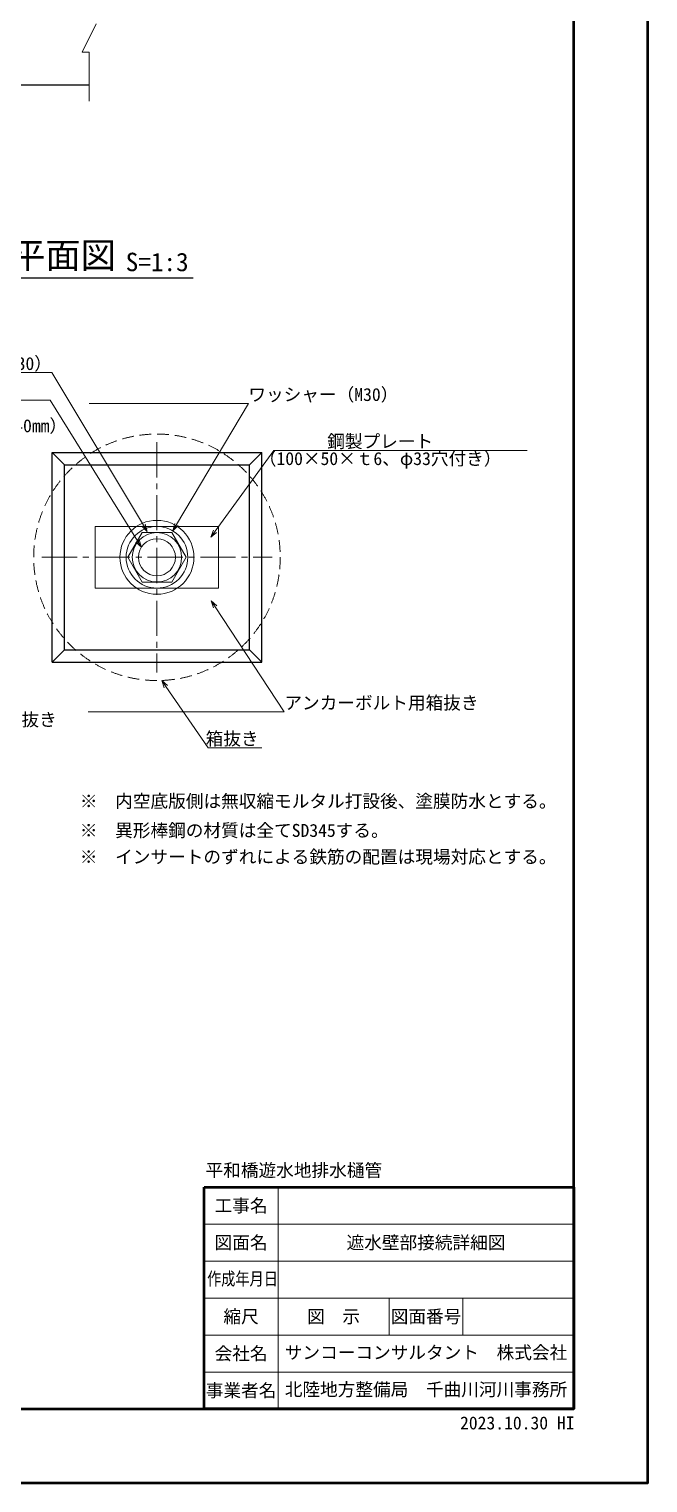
# Model space of a CAD drawing. Header units: millimetres. Extents: x 0 to 25230, y 0 to 17820.
# Drawn here: x 20210 to 25230, y 0 to 11796 of the extents above; entities that cross this region are included whole.
import ezdxf
from ezdxf import colors
from ezdxf.entities.mleader import LeaderData, LeaderLine
from ezdxf.enums import TextEntityAlignment as Align
from ezdxf.math import Vec2, Vec3

# ---------------------------------------------------------------- set-up
doc = ezdxf.new("R2010")
doc.units = ezdxf.units.MM
doc.header["$LTSCALE"] = 30
doc.linetypes.add('CENTER2', pattern=[28.575, 19.05, -3.175, 3.175, -3.175])
doc.linetypes.add('HIDDEN2', pattern=[4.7625, 3.175, -1.5875])
for name, color, linetype, lineweight in [('0その他', 7, 'Continuous', 13), ('0中心線', 7, 'CENTER2', 5), ('0文字', 41, 'Continuous', 5), ('1Pca-BOX', 3, 'Continuous', 25), ('1アンカーボルト孔', 30, 'Continuous', 13), ('1箱抜き・可とう切欠', 30, 'Continuous', 25), ('2均し基礎コンクリート', 140, 'Continuous', 13), ('3定着具', 150, 'Continuous', 13), ('D-TTL', 2, 'Continuous', 50), ('D-TTL-FRAM', 7, 'Continuous', 50), ('D-TTL-LINE', 7, 'Continuous', 13), ('D-TTL-TXT', 7, 'Continuous', 0)]:
    doc.layers.add(name, color=color, linetype=linetype, lineweight=lineweight)
doc.layers.add('0タイトル', color=7, linetype='Continuous')
doc.styles.add('寸法文字', font='MS Gothic.ttf')

# ---------------------------------------------------------------- blocks, each defined once
blk = doc.blocks.new('_Open30')
at = {"color": 0, "linetype": 'ByBlock', "lineweight": -2}
for p, q in [((-1, 0.27), (0, 0)), ((0, 0), (-1, -0.27)), ((0, 0), (-1, 0))]:
    blk.add_line(p, q, dxfattribs=at)
blk = doc.blocks.new('アンカーボルト箱抜_平面')
at = {"layer": '1アンカーボルト孔'}
for radius in [30, 20]:
    blk.add_circle((0, 0), radius, dxfattribs=at)
at = {"layer": '1箱抜き・可とう切欠'}
for p, q in [((-85, -85), (-85, 85)), ((-85, 85), (85, 85)), ((-75, 75), (-85, 85)), ((75, 75), (85, 85)), ((85, -85), (85, 85)), ((-75, -75), (-75, 75)), ((-75, 75), (75, 75)), ((75, -75), (75, 75)), ((-75, -75), (-85, -85)), ((-75, -75), (75, -75)), ((75, -75), (85, -85)), ((-85, -85), (85, -85))]:
    blk.add_line(p, q, dxfattribs=at)

msp = doc.modelspace()

# ---------------------------------------------------------------- linework, layer by layer
at = {"layer": '0その他'}
for p, q in [((20640.79, 11610.1), (20754.77, 11838.06)), ((20640.79, 11610.1), (20697.78, 11610.1)), ((20697.78, 11610.1), (20697.78, 11211.58))]:
    msp.add_line(p, q, dxfattribs=at)
at = {"layer": '0タイトル'}
msp.add_line((17774.18, 9776.7), (21542.36, 9776.7), dxfattribs=at)
at = {"layer": '0中心線', "ltscale": 0.5}
for p, q in [((21247.65, 8443.58), (21247.65, 6576.91)), ((20314.33, 7510.24), (22180.97, 7510.24))]:
    msp.add_line(p, q, dxfattribs=at)
at = {"layer": '1Pca-BOX'}
msp.add_line((18497.78, 11344.08), (20697.78, 11344.08), dxfattribs=at)
at = {"layer": '2均し基礎コンクリート', "linetype": 'HIDDEN2'}
msp.add_circle((21247.65, 7510.24), 1000, dxfattribs=at)
at = {"layer": '3定着具'}
for p, q in [((21747.65, 7760.24), (20747.65, 7760.24)), ((20747.65, 7760.24), (20747.65, 7260.24)), ((21011.15, 7510.24), (21126.91, 7710.74)), ((21126.91, 7710.74), (21368.39, 7710.74)), ((21484.15, 7510.24), (21368.39, 7710.74)), ((21747.65, 7260.24), (21747.65, 7760.24)), ((21011.15, 7510.24), (21126.91, 7309.74)), ((21484.15, 7510.24), (21368.39, 7309.74)), ((20747.65, 7260.24), (21747.65, 7260.24)), ((21126.91, 7309.74), (21368.39, 7309.74))]:
    msp.add_line(p, q, dxfattribs=at)
for radius in [250, 150]:
    msp.add_circle((21247.65, 7510.24), radius, dxfattribs=at)
at = {"layer": 'D-TTL'}
for points in [[(0, 0), (25230, 0), (25230, 17820), (0, 17820)], [(600, 600), (24630, 600), (24630, 17220), (600, 17220)]]:
    msp.add_lwpolyline(points, close=True, dxfattribs=at)
at = {"layer": 'D-TTL-FRAM'}
for p, q in [((21630, 2400), (24630, 2400)), ((21630, 600), (21630, 2400)), ((24630, 2400), (24630, 600)), ((24630, 600), (21630, 600))]:
    msp.add_line(p, q, dxfattribs=at)
at = {"layer": 'D-TTL-LINE'}
for p, q in [((22230, 2400), (22230, 600)), ((21630, 2100), (24630, 2100)), ((24630, 1800), (21630, 1800)), ((21630, 1500), (24630, 1500)), ((23130, 1500), (23130, 1200)), ((23730, 1500), (23730, 1200)), ((24630, 1200), (21630, 1200)), ((21630, 900), (24630, 900))]:
    msp.add_line(p, q, dxfattribs=at)

# ---------------------------------------------------------------- block references
at = {"layer": '1アンカーボルト孔', "xscale": 10, "yscale": 10, "zscale": 10}
msp.add_blockref('アンカーボルト箱抜_平面', (21247.65, 7510.24), dxfattribs=at)

# ---------------------------------------------------------------- texts
at = {"layer": '0タイトル', "style": '寸法文字'}
msp.add_text('アンカーボルト部平面図', height=210, dxfattribs=at).set_placement((19339.56, 9793), align=Align.BOTTOM_CENTER)
msp.add_text('S=1:3', height=150, dxfattribs=at).set_placement((20994.28, 9831.6))
at = {"layer": '0文字', "char_height": 105, "attachment_point": 7, "style": '寸法文字'}
for s, insert in [('※\u3000内空底版側は無収縮モルタル打設後、塗膜防水とする。', (20622.34, 5467.42)), ('※\u3000異形棒鋼の材質は全てSD345する。', (20621.98, 5229.6)), ('※\u3000インサートのずれによる鉄筋の配置は現場対応とする。', (20621.98, 5015.02))]:
    msp.add_mtext(s, dxfattribs=dict(at, insert=insert))
at = {"layer": 'D-TTL-TXT', "style": '寸法文字'}
msp.add_text('平和橋遊水地排水樋管', height=105, dxfattribs=at).set_placement((21641.91, 2452.68), align=Align.BOTTOM_LEFT)
for s, p in [('工事名', (21930, 2250)), ('図面名', (21930, 1950)), ('遮水壁部接続詳細図', (23430, 1950)), ('縮尺', (21930, 1350)), ('図面番号', (23430, 1350)), ('図\u3000示', (22680, 1350)), ('会社名', (21930, 1050)), ('事業者名', (21930, 750))]:
    msp.add_text(s, height=105, dxfattribs=at).set_placement(p, align=Align.MIDDLE_CENTER)
at = {"layer": 'D-TTL-TXT', "style": '寸法文字', "width": 0.84179}
msp.add_text('作成年月日', height=105, dxfattribs=at).set_placement((21654.19, 1604.05), (22228.49, 1604.05), align=Align.FIT)
at = {"layer": 'D-TTL-TXT', "color": 7, "style": '寸法文字'}
for s, p in [('サンコーコンサルタント\u3000株式会社', (23430, 1058.59)), ('北陸地方整備局  千曲川河川事務所', (23430, 758.59))]:
    msp.add_text(s, height=105, dxfattribs=at).set_placement(p, align=Align.MIDDLE_CENTER)
at = {"layer": 'Defpoints', "style": '寸法文字'}
msp.add_text('2023.10.30 HI', height=105, dxfattribs=at).set_placement((24634.52, 434.39), align=Align.RIGHT)

# ---------------------------------------------------------------- leaders
at = {"layer": '0文字'}
ml = msp.add_multileader_mtext('Standard', dxfattribs=at)
ml.set_content('六角ナット(M30）', color=256, style='寸法文字')
ml.set_leader_properties(color=256, linetype='ByLayer', lineweight=-1)
ml.set_arrow_properties(name='OPEN30')
ml.build(insert=Vec2(0, 0))
ml.multileader.update_dxf_attribs({"text_left_attachment_type": 6, "text_right_attachment_type": 6, "dogleg_length": 0, "arrow_head_size": 60, "scale": 30})
ctx = ml.context
ctx.base_point, ctx.scale, ctx.char_height, ctx.arrow_head_size, ctx.landing_gap_size, ctx.plane_origin = Vec3(19404.45, 9008.83), 30, 105, 60, 0, Vec3(18842.12, 8167.39)
ctx.left_attachment, ctx.right_attachment, ctx.text_align_type = 6, 6, 2
notes = []
notes.append((ctx, [(1, (1, 1, 0), (20395.82, 9008.83), (-1, 0), 0, [(0, [(21169.02, 7720.33)], 0, [])])]))
ctx.mtext.insert, ctx.mtext.alignment, ctx.mtext.line_spacing_factor, ctx.mtext.flow_direction = Vec3(20395.82, 9134.83), 3, 0.8, 5
ml = msp.add_multileader_mtext('Standard', dxfattribs=at)
ml.set_content('アンカーボルト\\PD32、L=500mm\\P（片側ネジ切加工、L=40mm）', color=256, style='寸法文字')
ml.set_leader_properties(color=256, linetype='ByLayer', lineweight=-1)
ml.set_arrow_properties(name='OPEN30')
ml.build(insert=Vec2(0, 0))
ml.multileader.update_dxf_attribs({"text_left_attachment_type": 6, "text_right_attachment_type": 6, "dogleg_length": 0, "arrow_head_size": 60, "scale": 30})
ctx = ml.context
ctx.base_point, ctx.scale, ctx.char_height, ctx.arrow_head_size, ctx.landing_gap_size, ctx.plane_origin = Vec3(18794.79, 8784.03), 30, 105, 60, 0, Vec3(18416.16, 7984.94)
ctx.left_attachment, ctx.right_attachment, ctx.text_align_type = 6, 6, 1
notes.append((ctx, [(1, (1, 1, 0), (20382.58, 8784.03), (-1, 0), 0, [(0, [(21121.63, 7591.6)], 0, [])])]))
ctx.mtext.insert, ctx.mtext.alignment, ctx.mtext.line_spacing_factor, ctx.mtext.flow_direction = Vec3(19588.69, 8910.03), 2, 0.8, 5
ml = msp.add_multileader_mtext('Standard', dxfattribs=at)
ml.set_content('ワッシャー（M30）', color=256, style='寸法文字')
ml.set_leader_properties(color=256, linetype='ByLayer', lineweight=-1)
ml.set_arrow_properties(name='OPEN30')
ml.build(insert=Vec2(0, 0))
ml.multileader.update_dxf_attribs({"text_left_attachment_type": 6, "text_right_attachment_type": 6, "dogleg_length": 0, "arrow_head_size": 60, "scale": 30})
ctx = ml.context
ctx.base_point, ctx.scale, ctx.char_height, ctx.arrow_head_size, ctx.landing_gap_size, ctx.plane_origin = Vec3(21988.94, 8757.56), 30, 105, 60, 0, Vec3(21092.59, 8234.07)
ctx.left_attachment, ctx.right_attachment = 6, 6
notes.append((ctx, [(0, (1, 1, 0), (21988.94, 8757.56), (1, 0), 0, [(0, [(21375.37, 7725.15)], 0, [])])]))
ctx.mtext.insert, ctx.mtext.line_spacing_factor, ctx.mtext.flow_direction = Vec3(21988.94, 8883.56), 0.8, 5
ml = msp.add_multileader_mtext('Standard', dxfattribs=at)
ml.set_content('鋼製プレート\\P（100×50×ｔ6、φ33穴付き）', color=256, style='寸法文字')
ml.set_leader_properties(color=256, linetype='ByLayer', lineweight=-1)
ml.set_arrow_properties(name='OPEN30')
ml.build(insert=Vec2(0, 0))
ml.multileader.update_dxf_attribs({"text_left_attachment_type": 6, "text_right_attachment_type": 6, "dogleg_length": 0, "arrow_head_size": 60, "scale": 30})
ctx = ml.context
ctx.base_point, ctx.scale, ctx.char_height, ctx.arrow_head_size, ctx.landing_gap_size, ctx.plane_origin = Vec3(22196.13, 8377.83), 30, 105, 60, 0, Vec3(26263.59, 7716.71)
ctx.left_attachment, ctx.right_attachment, ctx.text_align_type = 6, 6, 1
notes.append((ctx, [(0, (1, 1, 0), (22196.13, 8377.83), (1, 0), 0, [(0, [(21683.53, 7673.04)], 0, [])])]))
ctx.mtext.insert, ctx.mtext.alignment, ctx.mtext.line_spacing_factor, ctx.mtext.flow_direction = Vec3(23058.24, 8503.83), 2, 0.8, 5
ml = msp.add_multileader_mtext('Standard', dxfattribs=at)
ml.set_content('アンカーボルト用箱抜き', color=256, style='寸法文字')
ml.set_leader_properties(color=256, linetype='ByLayer', lineweight=-1)
ml.set_arrow_properties(name='OPEN30')
ml.build(insert=Vec2(0, 0))
ml.multileader.update_dxf_attribs({"text_left_attachment_type": 6, "text_right_attachment_type": 6, "dogleg_length": 0, "arrow_head_size": 60, "scale": 30})
ctx = ml.context
ctx.base_point, ctx.scale, ctx.char_height, ctx.arrow_head_size, ctx.landing_gap_size, ctx.plane_origin = Vec3(22280.82, 6256.09), 30, 105, 60, 0, Vec3(21811.4, 5732.59)
ctx.left_attachment, ctx.right_attachment = 6, 6
notes.append((ctx, [(0, (1, 1, 0), (22280.82, 6256.09), (1, 0), 0, [(0, [(21687.2, 7158.05)], 0, [])])]))
ctx.mtext.insert, ctx.mtext.line_spacing_factor, ctx.mtext.flow_direction = Vec3(22280.82, 6382.09), 0.8, 5
ml = msp.add_multileader_mtext('Standard', dxfattribs=at)
ml.set_content('アンカーボルト用箱抜き', color=256, style='寸法文字')
ml.set_leader_properties(color=256, linetype='ByLayer', lineweight=-1)
ml.set_arrow_properties(name='OPEN30')
ml.build(insert=Vec2(0, 0))
ml.multileader.update_dxf_attribs({"text_left_attachment_type": 6, "text_right_attachment_type": 6, "dogleg_length": 0, "arrow_head_size": 60, "scale": 30})
ctx = ml.context
ctx.base_point, ctx.scale, ctx.char_height, ctx.arrow_head_size, ctx.landing_gap_size, ctx.plane_origin = Vec3(18859.79, 6119.93), 30, 105, 60, 0, Vec3(18390.38, 5596.43)
ctx.left_attachment, ctx.right_attachment = 6, 6
notes.append((ctx, [(0, (1, 1, 0), (18859.79, 6119.93), (1, 0), 0, [(0, [(18266.17, 7021.89)], 0, [])])]))
ctx.mtext.insert, ctx.mtext.line_spacing_factor, ctx.mtext.flow_direction = Vec3(18859.79, 6245.93), 0.8, 5
ml = msp.add_multileader_mtext('Standard', dxfattribs=at)
ml.set_content('箱抜き', color=256, style='寸法文字')
ml.set_leader_properties(color=256, linetype='ByLayer', lineweight=-1)
ml.set_arrow_properties(name='OPEN30')
ml.build(insert=Vec2(0, 0))
ml.multileader.update_dxf_attribs({"text_left_attachment_type": 6, "text_right_attachment_type": 6, "dogleg_length": 0, "arrow_head_size": 60, "scale": 30})
ctx = ml.context
ctx.base_point, ctx.scale, ctx.char_height, ctx.arrow_head_size, ctx.landing_gap_size, ctx.plane_origin = Vec3(21664.18, 5965.29), 30, 105, 60, 0, Vec3(24285.63, 5557.58)
ctx.left_attachment, ctx.right_attachment, ctx.text_align_type = 6, 6, 1
notes.append((ctx, [(0, (1, 1, 0), (21664.18, 5965.29), (1, 0), 0, [(0, [(21286.59, 6511)], 0, [])])]))
ctx.mtext.insert, ctx.mtext.alignment, ctx.mtext.line_spacing_factor, ctx.mtext.flow_direction = Vec3(21857.65, 6091.29), 2, 0.8, 5
for ctx, leaders in notes:
    for number, flags, end, landing, length, lines in leaders:
        leader = LeaderData()
        leader.index, (leader.has_last_leader_line, leader.has_dogleg_vector, leader.attachment_direction) = number, flags
        leader.last_leader_point, leader.dogleg_vector, leader.dogleg_length = Vec3(end), Vec3(landing), length
        for number, points, colour, breaks in lines:
            line = LeaderLine()
            line.index, line.vertices, line.color, line.breaks = number, Vec3.list(points), colors.encode_raw_color(colour), breaks
            leader.lines.append(line)
        ctx.leaders.append(leader)

doc.saveas('drawing.dxf')
